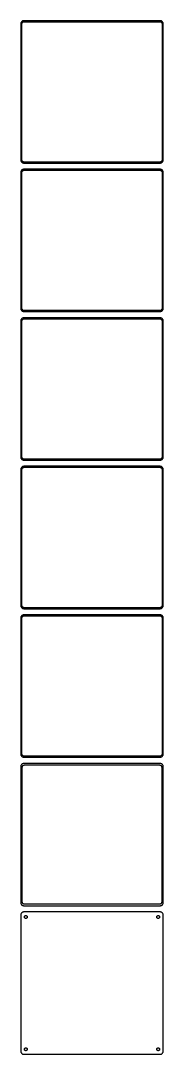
# Model space of a CAD drawing. Header units: metres. Extents: x -105 to 105, y 3180 to 6456.
# Drawn here: x -105 to 105, y 3180 to 4704 of the extents above; entities that cross this region are included whole.
import ezdxf

# ---------------------------------------------------------------- set-up
doc = ezdxf.new("R2010")
doc.units = ezdxf.units.M

msp = doc.modelspace()

# ---------------------------------------------------------------- linework, layer by layer
for p, q in [((-104.961, 4699.63), (-105, 4699)), ((-105, 4699), (-105, 4499)), ((-104.843, 4700.24), (-104.961, 4699.63)), ((-104.649, 4700.84), (-104.843, 4700.24)), ((-104.382, 4701.41), (-104.649, 4700.84)), ((-104.045, 4701.94), (-104.382, 4701.41)), ((-103.645, 4702.42), (-104.045, 4701.94)), ((-103.187, 4702.85), (-103.645, 4702.42)), ((-103.5, 4698.5), (-103.468, 4699)), ((-103.5, 4499.5), (-103.5, 4698.5)), ((-103.468, 4699), (-103.374, 4699.49)), ((-103.374, 4699.49), (-103.219, 4699.97)), ((-103.219, 4699.97), (-103.005, 4700.43)), ((-102.679, 4703.22), (-103.187, 4702.85)), ((-103.005, 4700.43), (-102.736, 4700.85)), ((-102.736, 4700.85), (-102.416, 4701.24)), ((-102.129, 4703.52), (-102.679, 4703.22)), ((-102.416, 4701.24), (-102.05, 4701.58)), ((-101.545, 4703.76), (-102.129, 4703.52)), ((-102.05, 4701.58), (-101.643, 4701.88)), ((-101.643, 4701.88), (-101.203, 4702.12)), ((-100.937, 4703.91), (-101.545, 4703.76)), ((-101.203, 4702.12), (-100.736, 4702.3)), ((-100.314, 4703.99), (-100.937, 4703.91)), ((-100.736, 4702.3), (-100.25, 4702.43)), ((100.314, 4703.99), (-100.314, 4703.99)), ((-100.25, 4702.43), (-99.7512, 4702.49)), ((-99.7512, 4702.49), (99.7512, 4702.49)), ((99.7512, 4702.49), (100.25, 4702.43)), ((100.25, 4702.43), (100.736, 4702.3)), ((100.937, 4703.91), (100.314, 4703.99)), ((100.736, 4702.3), (101.203, 4702.12)), ((101.545, 4703.76), (100.937, 4703.91)), ((101.203, 4702.12), (101.643, 4701.88)), ((102.129, 4703.52), (101.545, 4703.76)), ((101.643, 4701.88), (102.05, 4701.58)), ((102.05, 4701.58), (102.416, 4701.24)), ((102.679, 4703.22), (102.129, 4703.52)), ((102.416, 4701.24), (102.736, 4700.85)), ((103.187, 4702.85), (102.679, 4703.22)), ((102.736, 4700.85), (103.005, 4700.43)), ((103.005, 4700.43), (103.219, 4699.97)), ((103.645, 4702.42), (103.187, 4702.85)), ((103.219, 4699.97), (103.374, 4699.49)), ((103.374, 4699.49), (103.468, 4699)), ((103.468, 4699), (103.5, 4698.5)), ((103.5, 4698.5), (103.5, 4499.5)), ((104.045, 4701.94), (103.645, 4702.42)), ((104.382, 4701.41), (104.045, 4701.94)), ((104.649, 4700.84), (104.382, 4701.41)), ((104.843, 4700.24), (104.649, 4700.84)), ((104.961, 4699.63), (104.843, 4700.24)), ((105, 4699), (104.961, 4699.63)), ((105, 4499), (105, 4699)), ((-105, 4499), (-104.961, 4498.37)), ((-104.961, 4498.37), (-104.843, 4497.76)), ((-104.843, 4497.76), (-104.649, 4497.16)), ((-104.649, 4497.16), (-104.382, 4496.59)), ((-104.382, 4496.59), (-104.045, 4496.06)), ((-104.045, 4496.06), (-103.645, 4495.58)), ((-103.468, 4499), (-103.5, 4499.5)), ((-103.374, 4498.51), (-103.468, 4499)), ((-103.219, 4498.03), (-103.374, 4498.51)), ((-103.005, 4497.57), (-103.219, 4498.03)), ((-102.736, 4497.15), (-103.005, 4497.57)), ((-102.416, 4496.76), (-102.736, 4497.15)), ((-102.05, 4496.42), (-102.416, 4496.76)), ((-101.643, 4496.12), (-102.05, 4496.42)), ((-101.203, 4495.88), (-101.643, 4496.12)), ((-100.736, 4495.7), (-101.203, 4495.88)), ((101.203, 4495.88), (100.736, 4495.7)), ((101.643, 4496.12), (101.203, 4495.88)), ((102.05, 4496.42), (101.643, 4496.12)), ((102.416, 4496.76), (102.05, 4496.42)), ((102.736, 4497.15), (102.416, 4496.76)), ((103.005, 4497.57), (102.736, 4497.15)), ((103.219, 4498.03), (103.005, 4497.57)), ((103.374, 4498.51), (103.219, 4498.03)), ((103.468, 4499), (103.374, 4498.51)), ((103.5, 4499.5), (103.468, 4499)), ((103.645, 4495.58), (104.045, 4496.06)), ((104.045, 4496.06), (104.382, 4496.59)), ((104.382, 4496.59), (104.649, 4497.16)), ((104.649, 4497.16), (104.843, 4497.76)), ((104.843, 4497.76), (104.961, 4498.37)), ((104.961, 4498.37), (105, 4499)), ((-104.961, 4480.63), (-105, 4480)), ((-104.843, 4481.24), (-104.961, 4480.63)), ((-104.649, 4481.84), (-104.843, 4481.24)), ((-104.382, 4482.41), (-104.649, 4481.84)), ((-104.045, 4482.94), (-104.382, 4482.41)), ((-103.645, 4483.42), (-104.045, 4482.94)), ((-103.645, 4495.58), (-103.187, 4495.15)), ((-103.187, 4483.85), (-103.645, 4483.42)), ((-103.374, 4480.49), (-103.219, 4480.97)), ((-103.219, 4480.97), (-103.005, 4481.43)), ((-103.187, 4495.15), (-102.679, 4494.78)), ((-102.679, 4484.22), (-103.187, 4483.85)), ((-103.005, 4481.43), (-102.736, 4481.85)), ((-102.736, 4481.85), (-102.416, 4482.24)), ((-102.679, 4494.78), (-102.129, 4494.48)), ((-102.129, 4484.52), (-102.679, 4484.22)), ((-102.416, 4482.24), (-102.05, 4482.58)), ((-102.129, 4494.48), (-101.545, 4494.24)), ((-101.545, 4484.76), (-102.129, 4484.52)), ((-102.05, 4482.58), (-101.643, 4482.88)), ((-101.643, 4482.88), (-101.203, 4483.12)), ((-101.545, 4494.24), (-100.937, 4494.09)), ((-100.937, 4484.91), (-101.545, 4484.76)), ((-101.203, 4483.12), (-100.736, 4483.3)), ((-100.937, 4494.09), (-100.314, 4494.01)), ((-100.314, 4484.99), (-100.937, 4484.91)), ((-100.25, 4495.57), (-100.736, 4495.7)), ((-100.736, 4483.3), (-100.25, 4483.43)), ((-100.314, 4494.01), (100.314, 4494.01)), ((100.314, 4484.99), (-100.314, 4484.99)), ((-99.7512, 4495.51), (-100.25, 4495.57)), ((-100.25, 4483.43), (-99.7512, 4483.49)), ((99.7512, 4495.51), (-99.7512, 4495.51)), ((-99.7512, 4483.49), (99.7512, 4483.49)), ((100.25, 4495.57), (99.7512, 4495.51)), ((99.7512, 4483.49), (100.25, 4483.43)), ((100.736, 4495.7), (100.25, 4495.57)), ((100.25, 4483.43), (100.736, 4483.3)), ((100.314, 4494.01), (100.937, 4494.09)), ((100.937, 4484.91), (100.314, 4484.99)), ((100.736, 4483.3), (101.203, 4483.12)), ((100.937, 4494.09), (101.545, 4494.24)), ((101.545, 4484.76), (100.937, 4484.91)), ((101.203, 4483.12), (101.643, 4482.88)), ((101.545, 4494.24), (102.129, 4494.48)), ((102.129, 4484.52), (101.545, 4484.76)), ((101.643, 4482.88), (102.05, 4482.58)), ((102.05, 4482.58), (102.416, 4482.24)), ((102.129, 4494.48), (102.679, 4494.78)), ((102.679, 4484.22), (102.129, 4484.52)), ((102.416, 4482.24), (102.736, 4481.85)), ((102.679, 4494.78), (103.187, 4495.15)), ((103.187, 4483.85), (102.679, 4484.22)), ((102.736, 4481.85), (103.005, 4481.43)), ((103.005, 4481.43), (103.219, 4480.97)), ((103.187, 4495.15), (103.645, 4495.58)), ((103.645, 4483.42), (103.187, 4483.85)), ((103.219, 4480.97), (103.374, 4480.49)), ((104.045, 4482.94), (103.645, 4483.42)), ((104.382, 4482.41), (104.045, 4482.94)), ((104.649, 4481.84), (104.382, 4482.41)), ((104.843, 4481.24), (104.649, 4481.84)), ((104.961, 4480.63), (104.843, 4481.24)), ((105, 4480), (104.961, 4480.63)), ((-105, 4480), (-105, 4280)), ((-103.5, 4479.5), (-103.468, 4480)), ((-103.5, 4280.5), (-103.5, 4479.5)), ((-103.468, 4480), (-103.374, 4480.49)), ((103.374, 4480.49), (103.468, 4480)), ((103.468, 4480), (103.5, 4479.5)), ((103.5, 4479.5), (103.5, 4280.5)), ((105, 4280), (105, 4480)), ((-105, 4280), (-104.961, 4279.37)), ((-104.961, 4279.37), (-104.843, 4278.76)), ((-104.843, 4278.76), (-104.649, 4278.16)), ((-104.649, 4278.16), (-104.382, 4277.59)), ((-104.382, 4277.59), (-104.045, 4277.06)), ((-104.045, 4277.06), (-103.645, 4276.58)), ((-103.645, 4276.58), (-103.187, 4276.15)), ((-103.468, 4280), (-103.5, 4280.5)), ((-103.374, 4279.51), (-103.468, 4280)), ((-103.219, 4279.03), (-103.374, 4279.51)), ((-103.005, 4278.57), (-103.219, 4279.03)), ((-103.187, 4276.15), (-102.679, 4275.78)), ((-102.736, 4278.15), (-103.005, 4278.57)), ((-102.416, 4277.76), (-102.736, 4278.15)), ((-102.679, 4275.78), (-102.129, 4275.48)), ((-102.05, 4277.42), (-102.416, 4277.76)), ((-102.129, 4275.48), (-101.545, 4275.24)), ((-101.643, 4277.12), (-102.05, 4277.42)), ((-101.203, 4276.88), (-101.643, 4277.12)), ((-101.545, 4275.24), (-100.937, 4275.09)), ((-100.736, 4276.7), (-101.203, 4276.88)), ((-100.937, 4275.09), (-100.314, 4275.01)), ((-100.25, 4276.57), (-100.736, 4276.7)), ((-100.314, 4275.01), (100.314, 4275.01)), ((-99.7512, 4276.51), (-100.25, 4276.57)), ((99.7512, 4276.51), (-99.7512, 4276.51)), ((100.25, 4276.57), (99.7512, 4276.51)), ((100.736, 4276.7), (100.25, 4276.57)), ((100.314, 4275.01), (100.937, 4275.09)), ((101.203, 4276.88), (100.736, 4276.7)), ((100.937, 4275.09), (101.545, 4275.24)), ((101.643, 4277.12), (101.203, 4276.88)), ((101.545, 4275.24), (102.129, 4275.48)), ((102.05, 4277.42), (101.643, 4277.12)), ((102.416, 4277.76), (102.05, 4277.42)), ((102.129, 4275.48), (102.679, 4275.78)), ((102.736, 4278.15), (102.416, 4277.76)), ((102.679, 4275.78), (103.187, 4276.15)), ((103.005, 4278.57), (102.736, 4278.15)), ((103.219, 4279.03), (103.005, 4278.57)), ((103.187, 4276.15), (103.645, 4276.58)), ((103.374, 4279.51), (103.219, 4279.03)), ((103.468, 4280), (103.374, 4279.51)), ((103.5, 4280.5), (103.468, 4280)), ((103.645, 4276.58), (104.045, 4277.06)), ((104.045, 4277.06), (104.382, 4277.59)), ((104.382, 4277.59), (104.649, 4278.16)), ((104.649, 4278.16), (104.843, 4278.76)), ((104.843, 4278.76), (104.961, 4279.37)), ((104.961, 4279.37), (105, 4280)), ((-104.961, 4261.63), (-105, 4261)), ((-105, 4261), (-105, 4061)), ((-104.843, 4262.24), (-104.961, 4261.63)), ((-104.649, 4262.84), (-104.843, 4262.24)), ((-104.382, 4263.41), (-104.649, 4262.84)), ((-104.045, 4263.94), (-104.382, 4263.41)), ((-103.645, 4264.42), (-104.045, 4263.94)), ((-103.187, 4264.85), (-103.645, 4264.42)), ((-103.5, 4260.5), (-103.468, 4261)), ((-103.5, 4061.5), (-103.5, 4260.5)), ((-103.468, 4261), (-103.374, 4261.49)), ((-103.374, 4261.49), (-103.219, 4261.97)), ((-103.219, 4261.97), (-103.005, 4262.43)), ((-102.679, 4265.22), (-103.187, 4264.85)), ((-103.005, 4262.43), (-102.736, 4262.85)), ((-102.736, 4262.85), (-102.416, 4263.24)), ((-102.129, 4265.52), (-102.679, 4265.22)), ((-102.416, 4263.24), (-102.05, 4263.58)), ((-101.545, 4265.76), (-102.129, 4265.52)), ((-102.05, 4263.58), (-101.643, 4263.88)), ((-101.643, 4263.88), (-101.203, 4264.12)), ((-100.937, 4265.91), (-101.545, 4265.76)), ((-101.203, 4264.12), (-100.736, 4264.3)), ((-100.314, 4265.99), (-100.937, 4265.91)), ((-100.736, 4264.3), (-100.25, 4264.43)), ((100.314, 4265.99), (-100.314, 4265.99)), ((-100.25, 4264.43), (-99.7512, 4264.49)), ((-99.7512, 4264.49), (99.7512, 4264.49)), ((99.7512, 4264.49), (100.25, 4264.43)), ((100.25, 4264.43), (100.736, 4264.3)), ((100.937, 4265.91), (100.314, 4265.99)), ((100.736, 4264.3), (101.203, 4264.12)), ((101.545, 4265.76), (100.937, 4265.91)), ((101.203, 4264.12), (101.643, 4263.88)), ((102.129, 4265.52), (101.545, 4265.76)), ((101.643, 4263.88), (102.05, 4263.58)), ((102.05, 4263.58), (102.416, 4263.24)), ((102.679, 4265.22), (102.129, 4265.52)), ((102.416, 4263.24), (102.736, 4262.85)), ((103.187, 4264.85), (102.679, 4265.22)), ((102.736, 4262.85), (103.005, 4262.43)), ((103.005, 4262.43), (103.219, 4261.97)), ((103.645, 4264.42), (103.187, 4264.85)), ((103.219, 4261.97), (103.374, 4261.49)), ((103.374, 4261.49), (103.468, 4261)), ((103.468, 4261), (103.5, 4260.5)), ((103.5, 4260.5), (103.5, 4061.5)), ((104.045, 4263.94), (103.645, 4264.42)), ((104.382, 4263.41), (104.045, 4263.94)), ((104.649, 4262.84), (104.382, 4263.41)), ((104.843, 4262.24), (104.649, 4262.84)), ((104.961, 4261.63), (104.843, 4262.24)), ((105, 4261), (104.961, 4261.63)), ((105, 4061), (105, 4261)), ((-105, 4061), (-104.961, 4060.37)), ((-104.961, 4060.37), (-104.843, 4059.76)), ((-104.843, 4059.76), (-104.649, 4059.16)), ((-104.649, 4059.16), (-104.382, 4058.59)), ((-104.382, 4058.59), (-104.045, 4058.06)), ((-104.045, 4058.06), (-103.645, 4057.58)), ((-103.645, 4057.58), (-103.187, 4057.15)), ((-103.468, 4061), (-103.5, 4061.5)), ((-103.374, 4060.51), (-103.468, 4061)), ((-103.219, 4060.03), (-103.374, 4060.51)), ((-103.005, 4059.57), (-103.219, 4060.03)), ((-103.187, 4057.15), (-102.679, 4056.78)), ((-102.736, 4059.15), (-103.005, 4059.57)), ((-102.416, 4058.76), (-102.736, 4059.15)), ((-102.679, 4056.78), (-102.129, 4056.48)), ((-102.05, 4058.42), (-102.416, 4058.76)), ((-102.129, 4056.48), (-101.545, 4056.24)), ((-101.643, 4058.12), (-102.05, 4058.42)), ((-101.203, 4057.88), (-101.643, 4058.12)), ((-101.545, 4056.24), (-100.937, 4056.09)), ((-100.736, 4057.7), (-101.203, 4057.88)), ((-100.937, 4056.09), (-100.314, 4056.01)), ((-100.25, 4057.57), (-100.736, 4057.7)), ((-100.314, 4056.01), (100.314, 4056.01)), ((-99.7512, 4057.51), (-100.25, 4057.57)), ((99.7512, 4057.51), (-99.7512, 4057.51)), ((100.25, 4057.57), (99.7512, 4057.51)), ((100.736, 4057.7), (100.25, 4057.57)), ((100.314, 4056.01), (100.937, 4056.09)), ((101.203, 4057.88), (100.736, 4057.7)), ((100.937, 4056.09), (101.545, 4056.24)), ((101.643, 4058.12), (101.203, 4057.88)), ((101.545, 4056.24), (102.129, 4056.48)), ((102.05, 4058.42), (101.643, 4058.12)), ((102.416, 4058.76), (102.05, 4058.42)), ((102.129, 4056.48), (102.679, 4056.78)), ((102.736, 4059.15), (102.416, 4058.76)), ((102.679, 4056.78), (103.187, 4057.15)), ((103.005, 4059.57), (102.736, 4059.15)), ((103.219, 4060.03), (103.005, 4059.57)), ((103.187, 4057.15), (103.645, 4057.58)), ((103.374, 4060.51), (103.219, 4060.03)), ((103.468, 4061), (103.374, 4060.51)), ((103.5, 4061.5), (103.468, 4061)), ((103.645, 4057.58), (104.045, 4058.06)), ((104.045, 4058.06), (104.382, 4058.59)), ((104.382, 4058.59), (104.649, 4059.16)), ((104.649, 4059.16), (104.843, 4059.76)), ((104.843, 4059.76), (104.961, 4060.37)), ((104.961, 4060.37), (105, 4061)), ((-104.961, 4042.63), (-105, 4042)), ((-105, 4042), (-105, 3842)), ((-104.843, 4043.24), (-104.961, 4042.63)), ((-104.649, 4043.84), (-104.843, 4043.24)), ((-104.382, 4044.41), (-104.649, 4043.84)), ((-104.045, 4044.94), (-104.382, 4044.41)), ((-103.645, 4045.42), (-104.045, 4044.94)), ((-103.187, 4045.85), (-103.645, 4045.42)), ((-103.5, 4041.5), (-103.468, 4042)), ((-103.5, 3842.5), (-103.5, 4041.5)), ((-103.468, 4042), (-103.374, 4042.49)), ((-103.374, 4042.49), (-103.219, 4042.97)), ((-103.219, 4042.97), (-103.005, 4043.43)), ((-102.679, 4046.22), (-103.187, 4045.85)), ((-103.005, 4043.43), (-102.736, 4043.85)), ((-102.736, 4043.85), (-102.416, 4044.24)), ((-102.129, 4046.52), (-102.679, 4046.22)), ((-102.416, 4044.24), (-102.05, 4044.58)), ((-101.545, 4046.76), (-102.129, 4046.52)), ((-102.05, 4044.58), (-101.643, 4044.88)), ((-101.643, 4044.88), (-101.203, 4045.12)), ((-100.937, 4046.91), (-101.545, 4046.76)), ((-101.203, 4045.12), (-100.736, 4045.3)), ((-100.314, 4046.99), (-100.937, 4046.91)), ((-100.736, 4045.3), (-100.25, 4045.43)), ((100.314, 4046.99), (-100.314, 4046.99)), ((-100.25, 4045.43), (-99.7512, 4045.49)), ((-99.7512, 4045.49), (99.7512, 4045.49)), ((99.7512, 4045.49), (100.25, 4045.43)), ((100.25, 4045.43), (100.736, 4045.3)), ((100.937, 4046.91), (100.314, 4046.99)), ((100.736, 4045.3), (101.203, 4045.12)), ((101.545, 4046.76), (100.937, 4046.91)), ((101.203, 4045.12), (101.643, 4044.88)), ((102.129, 4046.52), (101.545, 4046.76)), ((101.643, 4044.88), (102.05, 4044.58)), ((102.05, 4044.58), (102.416, 4044.24)), ((102.679, 4046.22), (102.129, 4046.52)), ((102.416, 4044.24), (102.736, 4043.85)), ((103.187, 4045.85), (102.679, 4046.22)), ((102.736, 4043.85), (103.005, 4043.43)), ((103.005, 4043.43), (103.219, 4042.97)), ((103.645, 4045.42), (103.187, 4045.85)), ((103.219, 4042.97), (103.374, 4042.49)), ((103.374, 4042.49), (103.468, 4042)), ((103.468, 4042), (103.5, 4041.5)), ((103.5, 4041.5), (103.5, 3842.5)), ((104.045, 4044.94), (103.645, 4045.42)), ((104.382, 4044.41), (104.045, 4044.94)), ((104.649, 4043.84), (104.382, 4044.41)), ((104.843, 4043.24), (104.649, 4043.84)), ((104.961, 4042.63), (104.843, 4043.24)), ((105, 4042), (104.961, 4042.63)), ((105, 3842), (105, 4042)), ((-105, 3842), (-104.961, 3841.37)), ((-104.961, 3841.37), (-104.843, 3840.76)), ((-104.843, 3840.76), (-104.649, 3840.16)), ((-103.468, 3842), (-103.5, 3842.5)), ((-103.374, 3841.51), (-103.468, 3842)), ((-103.219, 3841.03), (-103.374, 3841.51)), ((-103.005, 3840.57), (-103.219, 3841.03)), ((-102.736, 3840.15), (-103.005, 3840.57)), ((103.005, 3840.57), (102.736, 3840.15)), ((103.219, 3841.03), (103.005, 3840.57)), ((103.374, 3841.51), (103.219, 3841.03)), ((103.468, 3842), (103.374, 3841.51)), ((103.5, 3842.5), (103.468, 3842)), ((104.649, 3840.16), (104.843, 3840.76)), ((104.843, 3840.76), (104.961, 3841.37)), ((104.961, 3841.37), (105, 3842)), ((-104.649, 3840.16), (-104.382, 3839.59)), ((-104.382, 3825.41), (-104.649, 3824.84)), ((-104.382, 3839.59), (-104.045, 3839.06)), ((-104.045, 3825.94), (-104.382, 3825.41)), ((-104.045, 3839.06), (-103.645, 3838.58)), ((-103.645, 3826.42), (-104.045, 3825.94)), ((-103.645, 3838.58), (-103.187, 3838.15)), ((-103.187, 3826.85), (-103.645, 3826.42)), ((-103.187, 3838.15), (-102.679, 3837.78)), ((-102.679, 3827.22), (-103.187, 3826.85)), ((-102.416, 3839.76), (-102.736, 3840.15)), ((-102.736, 3824.85), (-102.416, 3825.24)), ((-102.679, 3837.78), (-102.129, 3837.48)), ((-102.129, 3827.52), (-102.679, 3827.22)), ((-102.05, 3839.42), (-102.416, 3839.76)), ((-102.416, 3825.24), (-102.05, 3825.58)), ((-102.129, 3837.48), (-101.545, 3837.24)), ((-101.545, 3827.76), (-102.129, 3827.52)), ((-101.643, 3839.12), (-102.05, 3839.42)), ((-102.05, 3825.58), (-101.643, 3825.88)), ((-101.203, 3838.88), (-101.643, 3839.12)), ((-101.643, 3825.88), (-101.203, 3826.12)), ((-101.545, 3837.24), (-100.937, 3837.09)), ((-100.937, 3827.91), (-101.545, 3827.76)), ((-100.736, 3838.7), (-101.203, 3838.88)), ((-101.203, 3826.12), (-100.736, 3826.3)), ((-100.937, 3837.09), (-100.314, 3837.01)), ((-100.314, 3827.99), (-100.937, 3827.91)), ((-100.25, 3838.57), (-100.736, 3838.7)), ((-100.736, 3826.3), (-100.25, 3826.43)), ((-100.314, 3837.01), (100.314, 3837.01)), ((100.314, 3827.99), (-100.314, 3827.99)), ((-99.7512, 3838.51), (-100.25, 3838.57)), ((-100.25, 3826.43), (-99.7512, 3826.49)), ((99.7512, 3838.51), (-99.7512, 3838.51)), ((-99.7512, 3826.49), (99.7512, 3826.49)), ((100.25, 3838.57), (99.7512, 3838.51)), ((99.7512, 3826.49), (100.25, 3826.43)), ((100.736, 3838.7), (100.25, 3838.57)), ((100.25, 3826.43), (100.736, 3826.3)), ((100.314, 3837.01), (100.937, 3837.09)), ((100.937, 3827.91), (100.314, 3827.99)), ((101.203, 3838.88), (100.736, 3838.7)), ((100.736, 3826.3), (101.203, 3826.12)), ((100.937, 3837.09), (101.545, 3837.24)), ((101.545, 3827.76), (100.937, 3827.91)), ((101.643, 3839.12), (101.203, 3838.88)), ((101.203, 3826.12), (101.643, 3825.88)), ((101.545, 3837.24), (102.129, 3837.48)), ((102.129, 3827.52), (101.545, 3827.76)), ((102.05, 3839.42), (101.643, 3839.12)), ((101.643, 3825.88), (102.05, 3825.58)), ((102.416, 3839.76), (102.05, 3839.42)), ((102.05, 3825.58), (102.416, 3825.24)), ((102.129, 3837.48), (102.679, 3837.78)), ((102.679, 3827.22), (102.129, 3827.52)), ((102.736, 3840.15), (102.416, 3839.76)), ((102.416, 3825.24), (102.736, 3824.85)), ((102.679, 3837.78), (103.187, 3838.15)), ((103.187, 3826.85), (102.679, 3827.22)), ((103.187, 3838.15), (103.645, 3838.58)), ((103.645, 3826.42), (103.187, 3826.85)), ((103.645, 3838.58), (104.045, 3839.06)), ((104.045, 3825.94), (103.645, 3826.42)), ((104.045, 3839.06), (104.382, 3839.59)), ((104.382, 3825.41), (104.045, 3825.94)), ((104.382, 3839.59), (104.649, 3840.16)), ((104.649, 3824.84), (104.382, 3825.41)), ((-104.961, 3823.63), (-105, 3823)), ((-105, 3823), (-105, 3623)), ((-104.843, 3824.24), (-104.961, 3823.63)), ((-104.649, 3824.84), (-104.843, 3824.24)), ((-103.5, 3822.5), (-103.468, 3823)), ((-103.5, 3623.5), (-103.5, 3822.5)), ((-103.468, 3823), (-103.374, 3823.49)), ((-103.374, 3823.49), (-103.219, 3823.97)), ((-103.219, 3823.97), (-103.005, 3824.43)), ((-103.005, 3824.43), (-102.736, 3824.85)), ((102.736, 3824.85), (103.005, 3824.43)), ((103.005, 3824.43), (103.219, 3823.97)), ((103.219, 3823.97), (103.374, 3823.49)), ((103.374, 3823.49), (103.468, 3823)), ((103.468, 3823), (103.5, 3822.5)), ((103.5, 3822.5), (103.5, 3623.5)), ((104.843, 3824.24), (104.649, 3824.84)), ((104.961, 3823.63), (104.843, 3824.24)), ((105, 3823), (104.961, 3823.63)), ((105, 3623), (105, 3823)), ((-105, 3623), (-104.961, 3622.37)), ((-104.961, 3622.37), (-104.843, 3621.76)), ((-104.843, 3621.76), (-104.649, 3621.16)), ((-104.649, 3621.16), (-104.382, 3620.59)), ((-104.382, 3620.59), (-104.045, 3620.06)), ((-104.045, 3620.06), (-103.645, 3619.58)), ((-103.645, 3619.58), (-103.187, 3619.15)), ((-103.468, 3623), (-103.5, 3623.5)), ((-103.374, 3622.51), (-103.468, 3623)), ((-103.219, 3622.03), (-103.374, 3622.51)), ((-103.005, 3621.57), (-103.219, 3622.03)), ((-103.187, 3619.15), (-102.679, 3618.78)), ((-102.736, 3621.15), (-103.005, 3621.57)), ((-102.416, 3620.76), (-102.736, 3621.15)), ((-102.679, 3618.78), (-102.129, 3618.48)), ((-102.05, 3620.42), (-102.416, 3620.76)), ((-102.129, 3618.48), (-101.545, 3618.24)), ((-101.643, 3620.12), (-102.05, 3620.42)), ((-101.203, 3619.88), (-101.643, 3620.12)), ((-101.545, 3618.24), (-100.937, 3618.09)), ((-100.736, 3619.7), (-101.203, 3619.88)), ((-100.937, 3618.09), (-100.314, 3618.01)), ((-100.25, 3619.57), (-100.736, 3619.7)), ((-100.314, 3618.01), (100.314, 3618.01)), ((-99.7512, 3619.51), (-100.25, 3619.57)), ((99.7512, 3619.51), (-99.7512, 3619.51)), ((100.25, 3619.57), (99.7512, 3619.51)), ((100.736, 3619.7), (100.25, 3619.57)), ((100.314, 3618.01), (100.937, 3618.09)), ((101.203, 3619.88), (100.736, 3619.7)), ((100.937, 3618.09), (101.545, 3618.24)), ((101.643, 3620.12), (101.203, 3619.88)), ((101.545, 3618.24), (102.129, 3618.48)), ((102.05, 3620.42), (101.643, 3620.12)), ((102.416, 3620.76), (102.05, 3620.42)), ((102.129, 3618.48), (102.679, 3618.78)), ((102.736, 3621.15), (102.416, 3620.76)), ((102.679, 3618.78), (103.187, 3619.15)), ((103.005, 3621.57), (102.736, 3621.15)), ((103.219, 3622.03), (103.005, 3621.57)), ((103.187, 3619.15), (103.645, 3619.58)), ((103.374, 3622.51), (103.219, 3622.03)), ((103.468, 3623), (103.374, 3622.51)), ((103.5, 3623.5), (103.468, 3623)), ((103.645, 3619.58), (104.045, 3620.06)), ((104.045, 3620.06), (104.382, 3620.59)), ((104.382, 3620.59), (104.649, 3621.16)), ((104.649, 3621.16), (104.843, 3621.76)), ((104.843, 3621.76), (104.961, 3622.37)), ((104.961, 3622.37), (105, 3623)), ((-104.961, 3604.63), (-105, 3604)), ((-105, 3604), (-105, 3404)), ((-104.843, 3605.24), (-104.961, 3604.63)), ((-104.649, 3605.84), (-104.843, 3605.24)), ((-104.382, 3606.41), (-104.649, 3605.84)), ((-104.045, 3606.94), (-104.382, 3606.41)), ((-103.645, 3607.42), (-104.045, 3606.94)), ((-103.187, 3607.85), (-103.645, 3607.42)), ((-102.679, 3608.22), (-103.187, 3607.85)), ((-102.129, 3608.52), (-102.679, 3608.22)), ((-102.613, 3603.5), (-102.588, 3603.89)), ((-102.613, 3404.5), (-102.613, 3603.5)), ((-102.588, 3603.89), (-102.515, 3604.27)), ((-102.515, 3604.27), (-102.394, 3604.65)), ((-102.394, 3604.65), (-102.228, 3605)), ((-102.228, 3605), (-102.018, 3605.33)), ((-101.545, 3608.76), (-102.129, 3608.52)), ((-102.018, 3605.33), (-101.769, 3605.63)), ((-101.769, 3605.63), (-101.484, 3605.9)), ((-100.937, 3608.91), (-101.545, 3608.76)), ((-101.484, 3605.9), (-101.168, 3606.13)), ((-101.168, 3606.13), (-100.825, 3606.32)), ((-100.314, 3608.99), (-100.937, 3608.91)), ((-100.825, 3606.32), (-100.462, 3606.46)), ((-100.462, 3606.46), (-100.083, 3606.56)), ((100.314, 3608.99), (-100.314, 3608.99)), ((-100.083, 3606.56), (-99.6955, 3606.61)), ((-99.6955, 3606.61), (99.6955, 3606.61)), ((99.6955, 3606.61), (100.083, 3606.56)), ((100.083, 3606.56), (100.462, 3606.46)), ((100.937, 3608.91), (100.314, 3608.99)), ((100.462, 3606.46), (100.825, 3606.32)), ((100.825, 3606.32), (101.168, 3606.13)), ((101.545, 3608.76), (100.937, 3608.91)), ((101.168, 3606.13), (101.484, 3605.9)), ((101.484, 3605.9), (101.769, 3605.63)), ((102.129, 3608.52), (101.545, 3608.76)), ((101.769, 3605.63), (102.018, 3605.33)), ((102.018, 3605.33), (102.228, 3605)), ((102.679, 3608.22), (102.129, 3608.52)), ((102.228, 3605), (102.394, 3604.65)), ((102.394, 3604.65), (102.515, 3604.27)), ((102.515, 3604.27), (102.588, 3603.89)), ((102.588, 3603.89), (102.613, 3603.5)), ((102.613, 3603.5), (102.613, 3404.5)), ((103.187, 3607.85), (102.679, 3608.22)), ((103.645, 3607.42), (103.187, 3607.85)), ((104.045, 3606.94), (103.645, 3607.42)), ((104.382, 3606.41), (104.045, 3606.94)), ((104.649, 3605.84), (104.382, 3606.41)), ((104.843, 3605.24), (104.649, 3605.84)), ((104.961, 3604.63), (104.843, 3605.24)), ((105, 3604), (104.961, 3604.63)), ((105, 3404), (105, 3604)), ((-105, 3404), (-104.961, 3403.37)), ((-104.961, 3403.37), (-104.843, 3402.76)), ((-104.843, 3402.76), (-104.649, 3402.16)), ((-104.649, 3402.16), (-104.382, 3401.59)), ((-104.382, 3401.59), (-104.045, 3401.06)), ((-104.045, 3401.06), (-103.645, 3400.58)), ((-103.645, 3400.58), (-103.187, 3400.15)), ((-103.187, 3400.15), (-102.679, 3399.78)), ((-102.679, 3399.78), (-102.129, 3399.48)), ((-102.588, 3404.11), (-102.613, 3404.5)), ((-102.515, 3403.73), (-102.588, 3404.11)), ((-102.394, 3403.35), (-102.515, 3403.73)), ((-102.228, 3403), (-102.394, 3403.35)), ((-102.018, 3402.67), (-102.228, 3403)), ((-102.129, 3399.48), (-101.545, 3399.24)), ((-101.769, 3402.37), (-102.018, 3402.67)), ((-101.484, 3402.1), (-101.769, 3402.37)), ((-101.545, 3399.24), (-100.937, 3399.09)), ((-101.168, 3401.87), (-101.484, 3402.1)), ((-100.825, 3401.68), (-101.168, 3401.87)), ((-100.937, 3399.09), (-100.314, 3399.01)), ((-100.462, 3401.54), (-100.825, 3401.68)), ((-100.083, 3401.44), (-100.462, 3401.54)), ((-100.314, 3399.01), (100.314, 3399.01)), ((-99.6955, 3401.39), (-100.083, 3401.44)), ((99.6955, 3401.39), (-99.6955, 3401.39)), ((100.083, 3401.44), (99.6955, 3401.39)), ((100.462, 3401.54), (100.083, 3401.44)), ((100.314, 3399.01), (100.937, 3399.09)), ((100.825, 3401.68), (100.462, 3401.54)), ((101.168, 3401.87), (100.825, 3401.68)), ((100.937, 3399.09), (101.545, 3399.24)), ((101.484, 3402.1), (101.168, 3401.87)), ((101.769, 3402.37), (101.484, 3402.1)), ((101.545, 3399.24), (102.129, 3399.48)), ((102.018, 3402.67), (101.769, 3402.37)), ((102.228, 3403), (102.018, 3402.67)), ((102.129, 3399.48), (102.679, 3399.78)), ((102.394, 3403.35), (102.228, 3403)), ((102.515, 3403.73), (102.394, 3403.35)), ((102.588, 3404.11), (102.515, 3403.73)), ((102.613, 3404.5), (102.588, 3404.11)), ((102.679, 3399.78), (103.187, 3400.15)), ((103.187, 3400.15), (103.645, 3400.58)), ((103.645, 3400.58), (104.045, 3401.06)), ((104.045, 3401.06), (104.382, 3401.59)), ((104.382, 3401.59), (104.649, 3402.16)), ((104.649, 3402.16), (104.843, 3402.76)), ((104.843, 3402.76), (104.961, 3403.37)), ((104.961, 3403.37), (105, 3404)), ((-104.961, 3385.63), (-105, 3385)), ((-105, 3385), (-105, 3185)), ((-104.843, 3386.24), (-104.961, 3385.63)), ((-104.649, 3386.84), (-104.843, 3386.24)), ((-104.382, 3387.41), (-104.649, 3386.84)), ((-104.045, 3387.94), (-104.382, 3387.41)), ((-103.645, 3388.42), (-104.045, 3387.94)), ((-103.187, 3388.85), (-103.645, 3388.42)), ((-102.679, 3389.22), (-103.187, 3388.85)), ((-102.129, 3389.52), (-102.679, 3389.22)), ((-101.545, 3389.76), (-102.129, 3389.52)), ((-100.937, 3389.91), (-101.545, 3389.76)), ((-100.314, 3389.99), (-100.937, 3389.91)), ((100.314, 3389.99), (-100.314, 3389.99)), ((-99.5682, 3383.03), (-99.4853, 3383.29)), ((-99.4853, 3383.29), (-99.3712, 3383.53)), ((-99.3712, 3383.53), (-99.2275, 3383.76)), ((-99.2275, 3383.76), (-99.0566, 3383.96)), ((-99.0566, 3383.96), (-98.8611, 3384.15)), ((-98.8611, 3384.15), (-98.6441, 3384.3)), ((-98.6441, 3384.3), (-98.4092, 3384.43)), ((-98.4092, 3384.43), (-98.1598, 3384.53)), ((-98.1598, 3384.53), (-97.9001, 3384.6)), ((-97.9001, 3384.6), (-97.6341, 3384.63)), ((-97.6341, 3384.63), (-97.3659, 3384.63)), ((-97.3659, 3384.63), (-97.0999, 3384.6)), ((-97.0999, 3384.6), (-96.8401, 3384.53)), ((-96.8401, 3384.53), (-96.5908, 3384.43)), ((-96.5908, 3384.43), (-96.3559, 3384.3)), ((-96.3559, 3384.3), (-96.1389, 3384.15)), ((-96.1389, 3384.15), (-95.9434, 3383.96)), ((-95.9434, 3383.96), (-95.7725, 3383.76)), ((-95.7725, 3383.76), (-95.6288, 3383.53)), ((-95.6288, 3383.53), (-95.5146, 3383.29)), ((-95.5146, 3383.29), (-95.4318, 3383.03)), ((95.4318, 3383.03), (95.5146, 3383.29)), ((95.5146, 3383.29), (95.6288, 3383.53)), ((95.6288, 3383.53), (95.7725, 3383.76)), ((95.7725, 3383.76), (95.9434, 3383.96)), ((95.9434, 3383.96), (96.1389, 3384.15)), ((96.1389, 3384.15), (96.3559, 3384.3)), ((96.3559, 3384.3), (96.5908, 3384.43)), ((96.5908, 3384.43), (96.8401, 3384.53)), ((96.8401, 3384.53), (97.0999, 3384.6)), ((97.0999, 3384.6), (97.3659, 3384.63)), ((97.3659, 3384.63), (97.6341, 3384.63)), ((97.6341, 3384.63), (97.9001, 3384.6)), ((97.9001, 3384.6), (98.1598, 3384.53)), ((98.1598, 3384.53), (98.4092, 3384.43)), ((98.4092, 3384.43), (98.6441, 3384.3)), ((98.6441, 3384.3), (98.8611, 3384.15)), ((98.8611, 3384.15), (99.0566, 3383.96)), ((99.0566, 3383.96), (99.2275, 3383.76)), ((99.2275, 3383.76), (99.3712, 3383.53)), ((99.3712, 3383.53), (99.4853, 3383.29)), ((99.4853, 3383.29), (99.5682, 3383.03)), ((100.937, 3389.91), (100.314, 3389.99)), ((101.545, 3389.76), (100.937, 3389.91)), ((102.129, 3389.52), (101.545, 3389.76)), ((102.679, 3389.22), (102.129, 3389.52)), ((103.187, 3388.85), (102.679, 3389.22)), ((103.645, 3388.42), (103.187, 3388.85)), ((104.045, 3387.94), (103.645, 3388.42)), ((104.382, 3387.41), (104.045, 3387.94)), ((104.649, 3386.84), (104.382, 3387.41)), ((104.843, 3386.24), (104.649, 3386.84)), ((104.961, 3385.63), (104.843, 3386.24)), ((105, 3385), (104.961, 3385.63)), ((105, 3185), (105, 3385)), ((-99.6353, 3382.5), (-99.6185, 3382.77)), ((-99.6185, 3382.23), (-99.6353, 3382.5)), ((-99.6185, 3382.77), (-99.5682, 3383.03)), ((-99.5682, 3381.97), (-99.6185, 3382.23)), ((-99.4853, 3381.71), (-99.5682, 3381.97)), ((-99.3712, 3381.47), (-99.4853, 3381.71)), ((-99.2275, 3381.24), (-99.3712, 3381.47)), ((-99.0566, 3381.04), (-99.2275, 3381.24)), ((-98.8611, 3380.85), (-99.0566, 3381.04)), ((-98.6441, 3380.7), (-98.8611, 3380.85)), ((-98.4092, 3380.57), (-98.6441, 3380.7)), ((-98.1598, 3380.47), (-98.4092, 3380.57)), ((-97.9001, 3380.4), (-98.1598, 3380.47)), ((-97.6341, 3380.37), (-97.9001, 3380.4)), ((-97.3659, 3380.37), (-97.6341, 3380.37)), ((-97.0999, 3380.4), (-97.3659, 3380.37)), ((-96.8401, 3380.47), (-97.0999, 3380.4)), ((-96.5908, 3380.57), (-96.8401, 3380.47)), ((-96.3559, 3380.7), (-96.5908, 3380.57)), ((-96.1389, 3380.85), (-96.3559, 3380.7)), ((-95.9434, 3381.04), (-96.1389, 3380.85)), ((-95.7725, 3381.24), (-95.9434, 3381.04)), ((-95.6288, 3381.47), (-95.7725, 3381.24)), ((-95.5146, 3381.71), (-95.6288, 3381.47)), ((-95.4318, 3381.97), (-95.5146, 3381.71)), ((-95.4318, 3383.03), (-95.3815, 3382.77)), ((-95.3815, 3382.23), (-95.4318, 3381.97)), ((-95.3815, 3382.77), (-95.3647, 3382.5)), ((-95.3647, 3382.5), (-95.3815, 3382.23)), ((95.3647, 3382.5), (95.3815, 3382.77)), ((95.3815, 3382.23), (95.3647, 3382.5)), ((95.3815, 3382.77), (95.4318, 3383.03)), ((95.4318, 3381.97), (95.3815, 3382.23)), ((95.5146, 3381.71), (95.4318, 3381.97)), ((95.6288, 3381.47), (95.5146, 3381.71)), ((95.7725, 3381.24), (95.6288, 3381.47)), ((95.9434, 3381.04), (95.7725, 3381.24)), ((96.1389, 3380.85), (95.9434, 3381.04)), ((96.3559, 3380.7), (96.1389, 3380.85)), ((96.5908, 3380.57), (96.3559, 3380.7)), ((96.8401, 3380.47), (96.5908, 3380.57)), ((97.0999, 3380.4), (96.8401, 3380.47)), ((97.3659, 3380.37), (97.0999, 3380.4)), ((97.6341, 3380.37), (97.3659, 3380.37)), ((97.9001, 3380.4), (97.6341, 3380.37)), ((98.1598, 3380.47), (97.9001, 3380.4)), ((98.4092, 3380.57), (98.1598, 3380.47)), ((98.6441, 3380.7), (98.4092, 3380.57)), ((98.8611, 3380.85), (98.6441, 3380.7)), ((99.0566, 3381.04), (98.8611, 3380.85)), ((99.2275, 3381.24), (99.0566, 3381.04)), ((99.3712, 3381.47), (99.2275, 3381.24)), ((99.4853, 3381.71), (99.3712, 3381.47)), ((99.5682, 3381.97), (99.4853, 3381.71)), ((99.5682, 3383.03), (99.6185, 3382.77)), ((99.6185, 3382.23), (99.5682, 3381.97)), ((99.6185, 3382.77), (99.6353, 3382.5)), ((99.6353, 3382.5), (99.6185, 3382.23)), ((-99.6353, 3187.5), (-99.6185, 3187.77)), ((-99.6185, 3187.23), (-99.6353, 3187.5)), ((-99.6185, 3187.77), (-99.5682, 3188.03)), ((-99.5682, 3186.97), (-99.6185, 3187.23)), ((-99.5682, 3188.03), (-99.4853, 3188.29)), ((-99.4853, 3186.71), (-99.5682, 3186.97)), ((-99.4853, 3188.29), (-99.3712, 3188.53)), ((-99.3712, 3186.47), (-99.4853, 3186.71)), ((-99.3712, 3188.53), (-99.2275, 3188.76)), ((-99.2275, 3186.24), (-99.3712, 3186.47)), ((-99.2275, 3188.76), (-99.0566, 3188.96)), ((-99.0566, 3186.04), (-99.2275, 3186.24)), ((-99.0566, 3188.96), (-98.8611, 3189.15)), ((-98.8611, 3185.85), (-99.0566, 3186.04)), ((-98.8611, 3189.15), (-98.6441, 3189.3)), ((-98.6441, 3185.7), (-98.8611, 3185.85)), ((-98.6441, 3189.3), (-98.4092, 3189.43)), ((-98.4092, 3185.57), (-98.6441, 3185.7)), ((-98.4092, 3189.43), (-98.1598, 3189.53)), ((-98.1598, 3185.47), (-98.4092, 3185.57)), ((-98.1598, 3189.53), (-97.9001, 3189.6)), ((-97.9001, 3185.4), (-98.1598, 3185.47)), ((-97.9001, 3189.6), (-97.6341, 3189.63)), ((-97.6341, 3185.37), (-97.9001, 3185.4)), ((-97.6341, 3189.63), (-97.3659, 3189.63)), ((-97.3659, 3185.37), (-97.6341, 3185.37)), ((-97.3659, 3189.63), (-97.0999, 3189.6)), ((-97.0999, 3185.4), (-97.3659, 3185.37)), ((-97.0999, 3189.6), (-96.8401, 3189.53)), ((-96.8401, 3185.47), (-97.0999, 3185.4)), ((-96.8401, 3189.53), (-96.5908, 3189.43)), ((-96.5908, 3185.57), (-96.8401, 3185.47)), ((-96.5908, 3189.43), (-96.3559, 3189.3)), ((-96.3559, 3185.7), (-96.5908, 3185.57)), ((-96.3559, 3189.3), (-96.1389, 3189.15)), ((-96.1389, 3185.85), (-96.3559, 3185.7)), ((-96.1389, 3189.15), (-95.9434, 3188.96)), ((-95.9434, 3186.04), (-96.1389, 3185.85)), ((-95.9434, 3188.96), (-95.7725, 3188.76)), ((-95.7725, 3186.24), (-95.9434, 3186.04)), ((-95.7725, 3188.76), (-95.6288, 3188.53)), ((-95.6288, 3186.47), (-95.7725, 3186.24)), ((-95.6288, 3188.53), (-95.5146, 3188.29)), ((-95.5146, 3186.71), (-95.6288, 3186.47)), ((-95.5146, 3188.29), (-95.4318, 3188.03)), ((-95.4318, 3186.97), (-95.5146, 3186.71)), ((-95.4318, 3188.03), (-95.3815, 3187.77)), ((-95.3815, 3187.23), (-95.4318, 3186.97)), ((-95.3815, 3187.77), (-95.3647, 3187.5)), ((-95.3647, 3187.5), (-95.3815, 3187.23)), ((95.3647, 3187.5), (95.3815, 3187.77)), ((95.3815, 3187.23), (95.3647, 3187.5)), ((95.3815, 3187.77), (95.4318, 3188.03)), ((95.4318, 3186.97), (95.3815, 3187.23)), ((95.4318, 3188.03), (95.5146, 3188.29)), ((95.5146, 3186.71), (95.4318, 3186.97)), ((95.5146, 3188.29), (95.6288, 3188.53)), ((95.6288, 3186.47), (95.5146, 3186.71)), ((95.6288, 3188.53), (95.7725, 3188.76)), ((95.7725, 3186.24), (95.6288, 3186.47)), ((95.7725, 3188.76), (95.9434, 3188.96)), ((95.9434, 3186.04), (95.7725, 3186.24)), ((95.9434, 3188.96), (96.1389, 3189.15)), ((96.1389, 3185.85), (95.9434, 3186.04)), ((96.1389, 3189.15), (96.3559, 3189.3)), ((96.3559, 3185.7), (96.1389, 3185.85)), ((96.3559, 3189.3), (96.5908, 3189.43)), ((96.5908, 3185.57), (96.3559, 3185.7)), ((96.5908, 3189.43), (96.8401, 3189.53)), ((96.8401, 3185.47), (96.5908, 3185.57)), ((96.8401, 3189.53), (97.0999, 3189.6)), ((97.0999, 3185.4), (96.8401, 3185.47)), ((97.0999, 3189.6), (97.3659, 3189.63)), ((97.3659, 3185.37), (97.0999, 3185.4)), ((97.3659, 3189.63), (97.6341, 3189.63)), ((97.6341, 3185.37), (97.3659, 3185.37)), ((97.6341, 3189.63), (97.9001, 3189.6)), ((97.9001, 3185.4), (97.6341, 3185.37)), ((97.9001, 3189.6), (98.1598, 3189.53)), ((98.1598, 3185.47), (97.9001, 3185.4)), ((98.1598, 3189.53), (98.4092, 3189.43)), ((98.4092, 3185.57), (98.1598, 3185.47)), ((98.4092, 3189.43), (98.6441, 3189.3)), ((98.6441, 3185.7), (98.4092, 3185.57)), ((98.6441, 3189.3), (98.8611, 3189.15)), ((98.8611, 3185.85), (98.6441, 3185.7)), ((98.8611, 3189.15), (99.0566, 3188.96)), ((99.0566, 3186.04), (98.8611, 3185.85)), ((99.0566, 3188.96), (99.2275, 3188.76)), ((99.2275, 3186.24), (99.0566, 3186.04)), ((99.2275, 3188.76), (99.3712, 3188.53)), ((99.3712, 3186.47), (99.2275, 3186.24)), ((99.3712, 3188.53), (99.4853, 3188.29)), ((99.4853, 3186.71), (99.3712, 3186.47)), ((99.4853, 3188.29), (99.5682, 3188.03)), ((99.5682, 3186.97), (99.4853, 3186.71)), ((99.5682, 3188.03), (99.6185, 3187.77)), ((99.6185, 3187.23), (99.5682, 3186.97)), ((99.6185, 3187.77), (99.6353, 3187.5)), ((99.6353, 3187.5), (99.6185, 3187.23)), ((-105, 3185), (-104.961, 3184.37)), ((-104.961, 3184.37), (-104.843, 3183.76)), ((-104.843, 3183.76), (-104.649, 3183.16)), ((-104.649, 3183.16), (-104.382, 3182.59)), ((-104.382, 3182.59), (-104.045, 3182.06)), ((-104.045, 3182.06), (-103.645, 3181.58)), ((-103.645, 3181.58), (-103.187, 3181.15)), ((-103.187, 3181.15), (-102.679, 3180.78)), ((-102.679, 3180.78), (-102.129, 3180.48)), ((-102.129, 3180.48), (-101.545, 3180.24)), ((-101.545, 3180.24), (-100.937, 3180.09)), ((-100.937, 3180.09), (-100.314, 3180.01)), ((-100.314, 3180.01), (100.314, 3180.01)), ((100.314, 3180.01), (100.937, 3180.09)), ((100.937, 3180.09), (101.545, 3180.24)), ((101.545, 3180.24), (102.129, 3180.48)), ((102.129, 3180.48), (102.679, 3180.78)), ((102.679, 3180.78), (103.187, 3181.15)), ((103.187, 3181.15), (103.645, 3181.58)), ((103.645, 3181.58), (104.045, 3182.06)), ((104.045, 3182.06), (104.382, 3182.59)), ((104.382, 3182.59), (104.649, 3183.16)), ((104.649, 3183.16), (104.843, 3183.76)), ((104.843, 3183.76), (104.961, 3184.37)), ((104.961, 3184.37), (105, 3185))]:
    msp.add_line(p, q)

doc.saveas('drawing.dxf')
